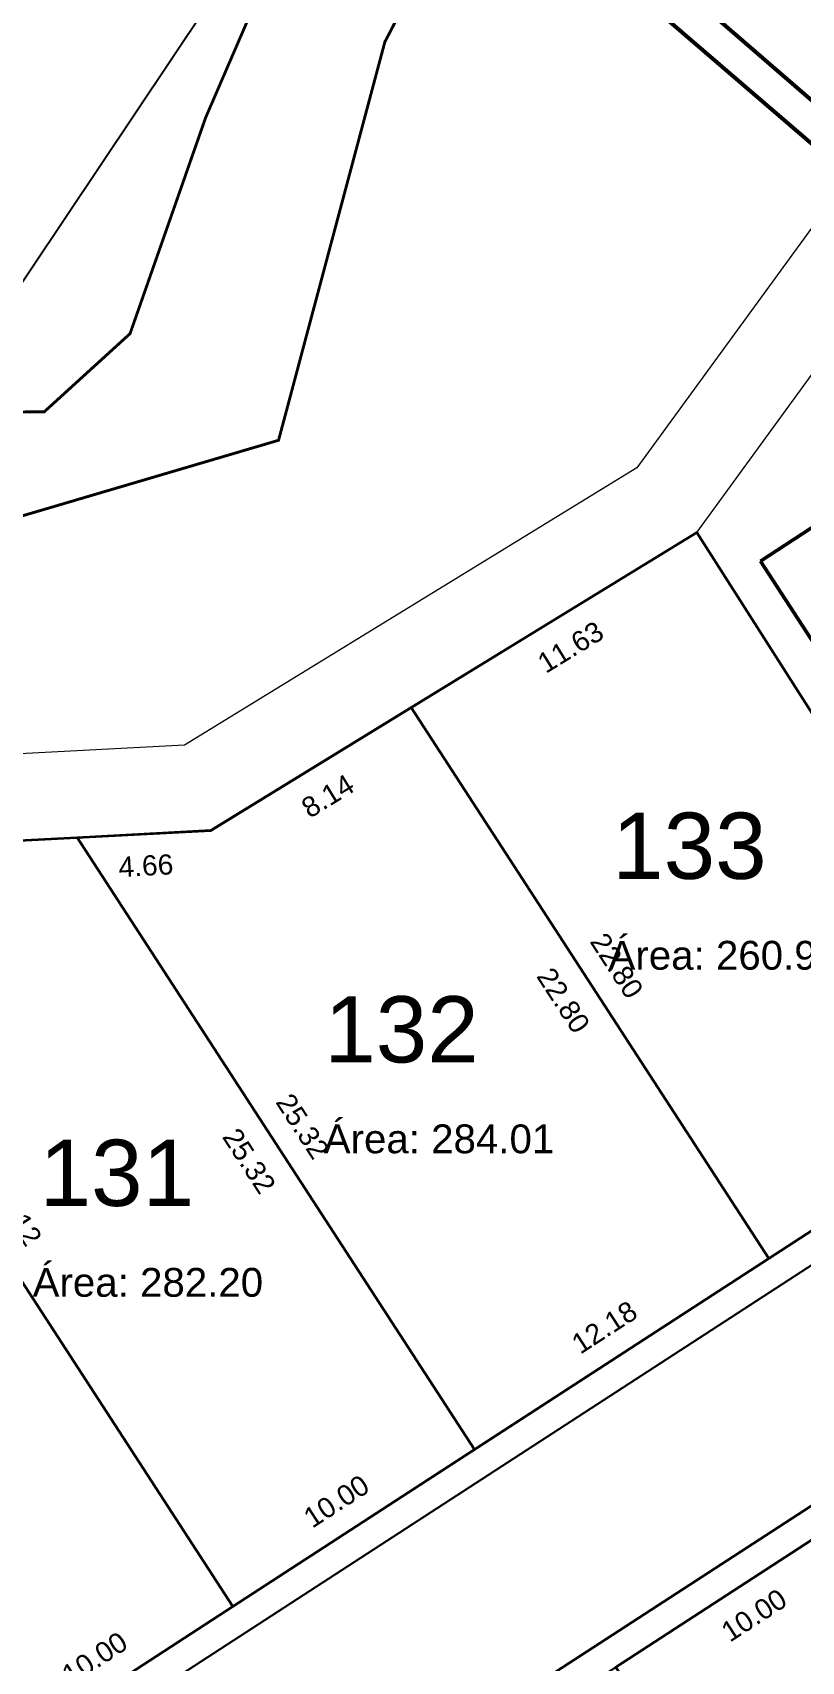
# Model space of a CAD drawing. Header units: metres. Extents: x 859577 to 860336, y 1645916 to 1646650.
# Drawn here: x 859961.5 to 859988.1, y 1646375.8 to 1646432.4 of the extents above; entities that cross this region are included whole.
import ezdxf

# ---------------------------------------------------------------- set-up
doc = ezdxf.new("R2010")
doc.units = ezdxf.units.M
for name, color, linetype in [('A-CALZADA', 252, 'Continuous'), ('A-MZ_6', 2, 'Continuous'), ('A-NUMERO LOTE', 251, 'Continuous'), ('A-SENDEROS', 97, 'Continuous'), ('A-ZONA VERDE', 103, 'Continuous'), ('C-PROP', 7, 'Continuous'), ('C-PROP-LINE', 230, 'Continuous'), ('C-PROP-LINE-TEXT', 7, 'Continuous'), ('CVL_CUADCON_TIT', 7, 'Continuous')]:
    doc.layers.add(name, color=color, linetype=linetype)
doc.layers.add('A-VIA', color=30, linetype='Continuous', lineweight=30)
doc.layers.add('A_LINEA UTIL', color=3, linetype='Continuous', lineweight=53)
doc.styles.add('ARIAL', font='arial.ttf')
doc.styles.get("Standard").update_dxf_attribs({"font": 'arial.ttf'})

msp = doc.modelspace()

# ---------------------------------------------------------------- linework, layer by layer
at = {"elevation": 970.53041, "flags": 128}
msp.add_lwpolyline([(859934.09358, 1646442.10294), (859951.90371, 1646458.82752), (859972.36878, 1646440.53708), (859958.92941, 1646420.44556)], close=True, dxfattribs=at)
at = {"color": 7, "lineweight": 50, "true_color": 0xffffff, "flags": 128}
msp.add_lwpolyline([(859986.72164, 1646414.01701), (859995.97937, 1646399.75994), (860004.35355, 1646405.22557), (859995.09583, 1646419.48264)], close=True, dxfattribs=at)
at = {"layer": 'A-CALZADA'}
msp.add_lwpolyline([(860041.94433, 1646432.87467), (860033.56659, 1646419.19457, -0.11181054), (860032.64202, 1646418.24524), (859926.7746, 1646349.50074, 0.28664585), (859923.89044, 1646340.94989), (859926.25252, 1646323.86177, 0.08131415), (859926.63402, 1646322.62688), (859933.68717, 1646308.45878, -0.10133147), (859934.09962, 1646306.90786), (859934.72556, 1646296.11941, -0.08635071), (859934.56912, 1646294.75697), (859932.70467, 1646288.43051, -0.0879163), (859932.0825, 1646287.18096), (859921.24703, 1646272.54721), (859912.31905, 1646262.48857), (859903.78552, 1646255.12152), (859898.92244, 1646250.93224), (859895.68451, 1646248.8784), (859885.89232, 1646243.65365)], format="xyb", dxfattribs=at)
msp.add_lwpolyline([(860054.89497, 1646369.16589), (860052.67969, 1646360.93815, -0.18503784), (860050.99565, 1646358.62332), (859947.01706, 1646291.10533, -0.57547239), (859940.84536, 1646294.22842), (859940.08955, 1646307.25539, 0.10133147), (859939.05841, 1646311.13268), (859932.15143, 1646325.00716), (859929.99283, 1646340.49523, -0.29117439), (859931.77613, 1646344.40216), (860032.30256, 1646409.67851, -0.43464595), (860037.97845, 1646408.26477), (860052.53215, 1646382.04112, -0.07700658), (860052.95554, 1646380.89179), (860054.95339, 1646370.99754, -0.1160797)], format="xyb", close=True, dxfattribs=at)
msp.add_lwpolyline([(860054.89497, 1646369.16589), (860052.67969, 1646360.93815, -0.18503784), (860050.99565, 1646358.62332), (859947.01706, 1646291.10533, -0.57547239), (859940.84536, 1646294.22842), (859940.08955, 1646307.25539, 0.10133147), (859939.05841, 1646311.13268), (859932.15143, 1646325.00716), (859929.99283, 1646340.49523, -0.29117439), (859931.77613, 1646344.40216), (860032.30256, 1646409.67851, -0.43464595), (860037.97845, 1646408.26477), (860052.53215, 1646382.04112, -0.07700658), (860052.95554, 1646380.89179), (860054.95339, 1646370.99754, -0.1160797)], format="xyb", close=True, dxfattribs=at)
at = {"layer": 'A-MZ_6'}
msp.add_lwpolyline([(859885.43318, 1646244.54212), (859895.18061, 1646249.74297), (859898.32511, 1646251.73756), (859903.13244, 1646255.87882), (859911.61528, 1646263.20209), (859920.46973, 1646273.1779), (859931.27883, 1646287.77603, 0.0879163), (859931.74546, 1646288.71319), (859933.60991, 1646295.03966, 0.08635071), (859933.72724, 1646296.06148), (859933.1013, 1646306.84994, 0.10133147), (859932.79196, 1646308.01312), (859925.73881, 1646322.18123, -0.08131415), (859925.26194, 1646323.72485), (859922.89986, 1646340.81296, 0.02955347), (859922.85376, 1646341.04464), (859921.26736, 1646347.11697), (860032.09742, 1646419.08393, 0.11181054), (860032.7138, 1646419.71682), (860041.1131, 1646433.43214)], format="xyb", dxfattribs=at)
msp.add_lwpolyline([(859885.43318, 1646244.54212), (859895.18061, 1646249.74297), (859898.32511, 1646251.73756), (859903.13244, 1646255.87882), (859911.61528, 1646263.20209), (859920.46973, 1646273.1779), (859931.27883, 1646287.77603, 0.0879163), (859931.74546, 1646288.71319), (859933.60991, 1646295.03966, 0.08635071), (859933.72724, 1646296.06148), (859933.1013, 1646306.84994, 0.10133147), (859932.79196, 1646308.01312), (859925.73881, 1646322.18123, -0.08131415), (859925.26194, 1646323.72485), (859922.89986, 1646340.81296, 0.02955347), (859922.85376, 1646341.04464), (859921.26736, 1646347.11697), (860032.09742, 1646419.08393, 0.11181054), (860032.7138, 1646419.71682), (860041.1131, 1646433.43214)], format="xyb", dxfattribs=at)
msp.add_lwpolyline([(860053.92936, 1646369.42588), (860051.71408, 1646361.19814, -0.18503784), (860050.45105, 1646359.46202), (859946.47245, 1646291.94402, -0.57547239), (859941.84368, 1646294.28634), (859941.08787, 1646307.31331, 0.10133147), (859939.95361, 1646311.57833), (859933.11934, 1646325.30677), (859930.98325, 1646340.63326, -0.29117439), (859932.32073, 1646343.56346), (860032.84717, 1646408.83981, -0.43464595), (860037.10408, 1646407.77951), (860051.65778, 1646381.55586, -0.07700658), (860051.97532, 1646380.69386), (860053.97317, 1646370.79961, -0.1160797)], format="xyb", close=True, dxfattribs=at)
msp.add_lwpolyline([(860053.92936, 1646369.42588), (860051.71408, 1646361.19814, -0.18503784), (860050.45105, 1646359.46202), (859946.47245, 1646291.94402, -0.57547239), (859941.84368, 1646294.28634), (859941.08787, 1646307.31331, 0.10133147), (859939.95361, 1646311.57833), (859933.11934, 1646325.30677), (859930.98325, 1646340.63326, -0.29117439), (859932.32073, 1646343.56346), (860032.84717, 1646408.83981, -0.43464595), (860037.10408, 1646407.77951), (860051.65778, 1646381.55586, -0.07700658), (860051.97532, 1646380.69386), (860053.97317, 1646370.79961, -0.1160797)], format="xyb", close=True, dxfattribs=at)
at = {"layer": 'A-SENDEROS', "lineweight": 9, "flags": 128}
for points in [[(859998.47394, 1646439.28141), (859982.43751, 1646417.25793), (859966.74438, 1646407.62789), (859951.35967, 1646406.81247), (859939.68741, 1646406.48017), (859935.24701, 1646406.3475), (859919.96572, 1646404.75367), (859911.78232, 1646377.74068), (859918.73138, 1646349.02195), (859917.81307, 1646348.41249), (859919.90664, 1646340.45558), (859922.38933, 1646322.48325), (859930.13016, 1646306.1153), (859930.59122, 1646295.4091), (859929.01394, 1646290.05707), (859918.12832, 1646275.05925), (859909.50433, 1646265.34309), (859896.52899, 1646254.15014), (859893.6758, 1646252.32881), (859873.41571, 1646241.87656)], [(859874.4622, 1646239.04074), (859895.17378, 1646249.72591), (859898.32511, 1646251.73756), (859911.61528, 1646263.20209), (859920.46973, 1646273.1779), (859931.74546, 1646288.71319), (859933.60991, 1646295.03966), (859933.1013, 1646306.84994), (859925.29812, 1646323.34973), (859922.85376, 1646341.04464), (859921.26053, 1646347.09991), (859922.14155, 1646347.68462), (859914.89024, 1646377.65247), (859922.25906, 1646401.97659), (859935.44768, 1646403.35216), (859939.77489, 1646403.48144), (859951.48177, 1646403.81473), (859967.66404, 1646404.67243), (859984.51297, 1646415.01172), (860001.01598, 1646437.67597)]]:
    msp.add_lwpolyline(points, dxfattribs=at)
at = {"layer": 'A-VIA'}
msp.add_lwpolyline([(860054.89497, 1646369.16589), (860052.67969, 1646360.93815, -0.18503784), (860050.99565, 1646358.62332), (859947.01706, 1646291.10533, -0.57547239), (859940.84536, 1646294.22842), (859940.08955, 1646307.25539, 0.10133147), (859939.05841, 1646311.13268), (859932.15143, 1646325.00716), (859929.99283, 1646340.49523, -0.29117439), (859931.77613, 1646344.40216), (860032.30256, 1646409.67851, -0.43464595), (860037.97845, 1646408.26477), (860052.53215, 1646382.04112, -0.07700658), (860052.95554, 1646380.89179), (860054.95339, 1646370.99754, -0.1160797)], format="xyb", close=True, dxfattribs=at)
msp.add_lwpolyline([(860054.89497, 1646369.16589), (860052.67969, 1646360.93815, -0.18503784), (860050.99565, 1646358.62332), (859947.01706, 1646291.10533, -0.57547239), (859940.84536, 1646294.22842), (859940.08955, 1646307.25539, 0.10133147), (859939.05841, 1646311.13268), (859932.15143, 1646325.00716), (859929.99283, 1646340.49523, -0.29117439), (859931.77613, 1646344.40216), (860032.30256, 1646409.67851, -0.43464595), (860037.97845, 1646408.26477), (860052.53215, 1646382.04112, -0.07700658), (860052.95554, 1646380.89179), (860054.95339, 1646370.99754, -0.1160797)], format="xyb", close=True, dxfattribs=at)
at = {"layer": 'A-ZONA VERDE', "color": 5, "const_width": 0.1}
for points in [[(859981.109, 1646446.294), (859973.692, 1646432.035), (859970.003, 1646418.209), (859956.19, 1646414.134), (859940.884, 1646417.479), (859923.43, 1646418.716), (859909.30098, 1646410.52195), (859893.68, 1646390.793), (859888.062, 1646371.59), (859901.227, 1646353.316), (859908.86, 1646334.185), (859913.51411, 1646321.09423), (859912.628, 1646307.576), (859905.69146, 1646282.63368), (859887.15046, 1646261.48568)], [(859883.677, 1646378.372), (859889.257, 1646394.415), (859897.364, 1646404.534), (859899.76, 1646408.941), (859907.04345, 1646415.62274), (859916.006, 1646422.139), (859927.036, 1646424.087), (859938.134, 1646422.895), (859947.893, 1646421.864), (859956.155, 1646419.139), (859961.875, 1646419.2), (859964.85, 1646421.91), (859967.474, 1646429.41), (859971.725, 1646439.252)]]:
    msp.add_lwpolyline(points, dxfattribs=at)
at = {"layer": 'A-ZONA VERDE', "flags": 128}
for points in [[(859883.677, 1646378.372), (859889.257, 1646394.415), (859897.364, 1646404.534), (859899.76, 1646408.941), (859907.04345, 1646415.62274), (859916.006, 1646422.139), (859927.036, 1646424.087), (859938.134, 1646422.895), (859947.893, 1646421.864), (859956.155, 1646419.139), (859961.875, 1646419.2), (859964.85, 1646421.91), (859967.474, 1646429.41), (859971.725, 1646439.252)], [(859977.5563, 1646439.46009), (859989.78203, 1646428.87127), (859989.00453, 1646428.03709), (859976.99179, 1646438.37483), (859973.68517, 1646432.01794), (859969.99617, 1646418.19194), (859956.18317, 1646414.11694), (859940.87717, 1646417.46194), (859923.42317, 1646418.69894), (859909.30098, 1646410.52195), (859893.67317, 1646390.77594), (859888.05517, 1646371.57294), (859901.22017, 1646353.29894), (859913.50728, 1646321.07717), (859912.62117, 1646307.55894), (859905.68464, 1646282.61662), (859887.14364, 1646261.46862)], [(859925.25511, 1646323.70778), (859922.84693, 1646341.02758), (859921.26053, 1646347.09991), (859922.14419, 1646347.67371), (859914.88414, 1646377.63233), (859916.75722, 1646383.81529), (859922.25906, 1646401.97659), (859935.44085, 1646403.3351), (859939.76806, 1646403.46438), (859951.46444, 1646403.81383), (859967.65721, 1646404.65536), (859984.51297, 1646415.01172), (859996.60123, 1646396.03465), (860018.73907, 1646410.40975), (860001.02413, 1646437.69099)]]:
    msp.add_lwpolyline(points, dxfattribs=at)
at = {"layer": 'A_LINEA UTIL'}
msp.add_lwpolyline([(859966.79377, 1646447.17382), (859967.54313, 1646448.15557), (859989.78886, 1646428.88833), (859989.01136, 1646428.05416)], close=True, dxfattribs=at)
msp.add_lwpolyline([(859966.79377, 1646447.17382), (859967.54313, 1646448.15557), (859989.78886, 1646428.88833), (859989.01136, 1646428.05416)], close=True, dxfattribs=at)
at = {"layer": 'C-PROP-LINE', "color": 2, "lineweight": 30}
for points in [[(859984.51297, 1646415.01172), (859996.60123, 1646396.03465), (859987.01915, 1646389.81258), (859974.60445, 1646408.93139)], [(859984.51297, 1646415.01172), (859996.60123, 1646396.03465), (859987.01915, 1646389.81258), (859974.60445, 1646408.93139)], [(859976.80435, 1646383.17965), (859963.01303, 1646404.41846), (859967.66404, 1646404.67243), (859974.60445, 1646408.93139), (859987.01915, 1646389.81258)], [(859976.80435, 1646383.17965), (859963.01303, 1646404.41846), (859967.66404, 1646404.67243), (859974.60445, 1646408.93139), (859987.01915, 1646389.81258)], [(859968.4174, 1646377.73362), (859951.47127, 1646403.83089), (859963.01303, 1646404.41846), (859976.80435, 1646383.17965)], [(859968.4174, 1646377.73362), (859951.47127, 1646403.83089), (859963.01303, 1646404.41846), (859976.80435, 1646383.17965)], [(859939.77489, 1646403.48144), (859951.47127, 1646403.83089), (859968.4174, 1646377.73362), (859960.03046, 1646372.2876)], [(859939.77489, 1646403.48144), (859951.47127, 1646403.83089), (859968.4174, 1646377.73362), (859960.03046, 1646372.2876)], [(859981.70577, 1646375.63139), (859990.09271, 1646381.07742), (860004.25237, 1646359.27136), (859995.86542, 1646353.82534)], [(859981.70577, 1646375.63139), (859990.09271, 1646381.07742), (860004.25237, 1646359.27136), (859995.86542, 1646353.82534)]]:
    msp.add_lwpolyline(points, close=True, dxfattribs=at)
at = {"layer": 'CVL_CUADCON_TIT', "color": 7, "lineweight": 18, "true_color": 0xffffff, "flags": 128}
for points in [[(859998.47394, 1646439.28141), (859982.43751, 1646417.25793), (859966.74438, 1646407.62789), (859951.35967, 1646406.81247), (859939.68741, 1646406.48017), (859935.24701, 1646406.3475), (859919.96572, 1646404.75367), (859911.78232, 1646377.74068), (859918.73138, 1646349.02195), (859917.81307, 1646348.41249), (859919.90664, 1646340.45558), (859922.38933, 1646322.48325), (859930.13016, 1646306.1153), (859930.59122, 1646295.4091), (859929.01394, 1646290.05707), (859918.12832, 1646275.05925), (859909.50433, 1646265.34309), (859896.52899, 1646254.15014), (859893.6758, 1646252.32881), (859873.41571, 1646241.87656)], [(859874.4622, 1646239.04074), (859895.17378, 1646249.72591), (859898.32511, 1646251.73756), (859911.61528, 1646263.20209), (859920.46973, 1646273.1779), (859931.74546, 1646288.71319), (859933.60991, 1646295.03966), (859933.1013, 1646306.84994), (859925.29812, 1646323.34973), (859922.85376, 1646341.04464), (859921.26053, 1646347.09991), (859922.14155, 1646347.68462), (859914.89024, 1646377.65247), (859922.25906, 1646401.97659), (859935.44768, 1646403.35216), (859939.77489, 1646403.48144), (859951.48177, 1646403.81473), (859967.66404, 1646404.67243), (859984.51297, 1646415.01172), (860001.01598, 1646437.67597)]]:
    msp.add_lwpolyline(points, dxfattribs=at)

# ---------------------------------------------------------------- texts
at = {"layer": 'A-NUMERO LOTE', "color": 251, "true_color": 0x636466, "style": 'ARIAL'}
for s, p in [(' 133', (859980.68665, 1646402.98641)), (' 132', (859970.69649, 1646396.61432)), (' 131', (859960.8174, 1646391.63484))]:
    msp.add_text(s, height=2.3, dxfattribs=at).set_placement(p)
at = {"layer": 'C-PROP', "color": 252, "true_color": 0x939598, "style": 'ARIAL'}
for s, p in [('Área: 260.99', (859981.45305, 1646399.83532)), ('Área: 284.01', (859971.57135, 1646393.46323)), ('Área: 282.20', (859961.46961, 1646388.48376))]:
    msp.add_text(s, height=1, dxfattribs=at).set_placement(p)
at = {"layer": 'C-PROP-LINE-TEXT', "color": 252, "linetype": 'Continuous', "lineweight": 0, "true_color": 0x939598, "char_height": 0.7}
for s, insert, attachment_point, rotation in [('11.63', (859979.95098, 1646411.33231), 2, 31.53523), ('8.14', (859971.52651, 1646406.16267), 2, 31.53523), ('4.66', (859965.37942, 1646403.79656), 2, 3.125491), ('22.80', (859981.44082, 1646399.78044), 8, 302.997482), ('22.80', (859980.18278, 1646398.96353), 2, 302.997482), ('25.32', (859970.53771, 1646394.2075), 8, 302.997482), ('25.32', (859969.27967, 1646393.3906), 2, 302.997482), ('31.12', (859960.57336, 1646391.19071), 8, 302.997482), ('12.18', (859981.5033, 1646387.12513), 8, 32.997482), ('10.00', (859972.20242, 1646381.08566), 8, 32.997482), ('10.00', (859986.30769, 1646377.72538), 2, 32.997482), ('10.00', (859963.81548, 1646375.63963), 8, 32.997482)]:
    msp.add_mtext(s, dxfattribs=dict(at, insert=insert, attachment_point=attachment_point, rotation=rotation))

doc.saveas('drawing.dxf')
